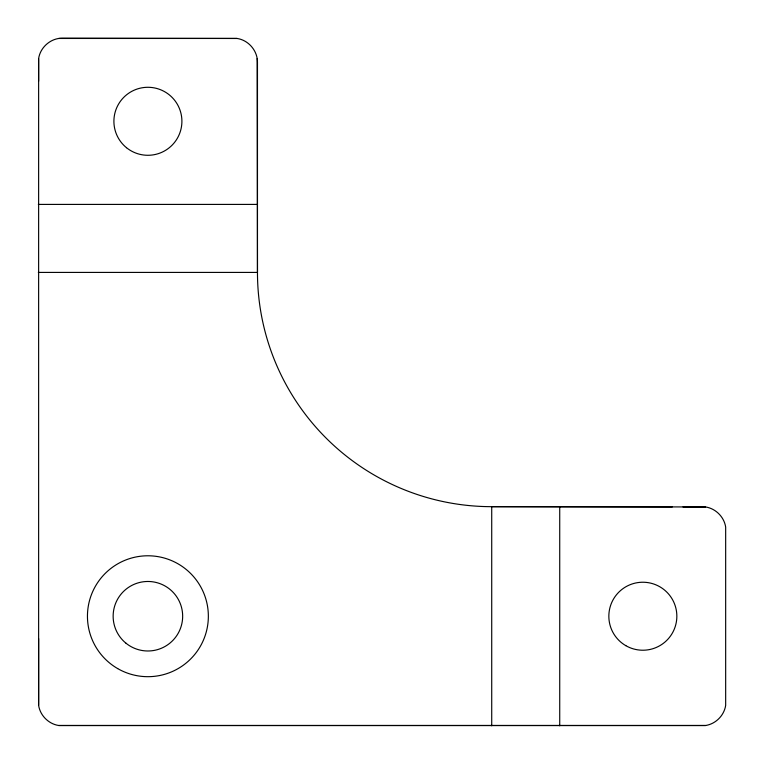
<?xml version="1.0" encoding="UTF-8"?>
<svg xmlns="http://www.w3.org/2000/svg" width="764" height="764" viewBox="0 0 764 764"><rect width="100%" height="100%" fill="white"/><g stroke="black" fill="none" stroke-linecap="round" stroke-linejoin="round"><path stroke-width="1.15" d="M491.72 725.8L491.72 506.666L705.573 506.962C715.677 508.49 724.138 516.951 725.666 527.064L725.666 705.401C724.138 715.515 715.677 723.976 705.573 725.504L58.732 725.504C48.619 723.976 40.158 715.515 38.63 705.401L38.63 58.561C40.272 47.311 50.644 38.21 62.046 38.2L237.069 38.458C248.51 40.129 257.611 50.787 257.468 62.342L257.468 272.414A234.252 234.252 0 0 0 491.72 506.666L672.301 506.914M58.732 38.458L237.069 38.458M38.334 204.408L257.468 204.408M38.334 272.414L257.468 272.414L257.172 58.561M58.732 725.504L705.573 725.504M682.997 506.933L705.573 506.962M559.726 506.666L559.726 725.8M38.63 58.561L38.63 81.232M38.63 638.57L38.63 705.401M126.022 643.24A34.762 34.762 0 0 0 182.233 621.667A34.762 34.762 0 0 0 135.438 583.782A34.762 34.762 0 0 0 126.022 643.24M126.499 147.71A34.008 34.008 0 0 0 181.488 126.604A34.008 34.008 0 0 0 135.715 89.541A34.008 34.008 0 0 0 126.499 147.71M625.84 645.675A34.008 34.008 0 0 0 676.847 616.233A34.008 34.008 0 0 0 625.84 586.781A34.008 34.008 0 0 0 625.84 645.675M117.675 668.586A60.451 60.451 0 0 0 208.352 616.233A60.451 60.451 0 0 0 117.675 563.88A60.451 60.451 0 0 0 117.675 668.586"/></g></svg>
